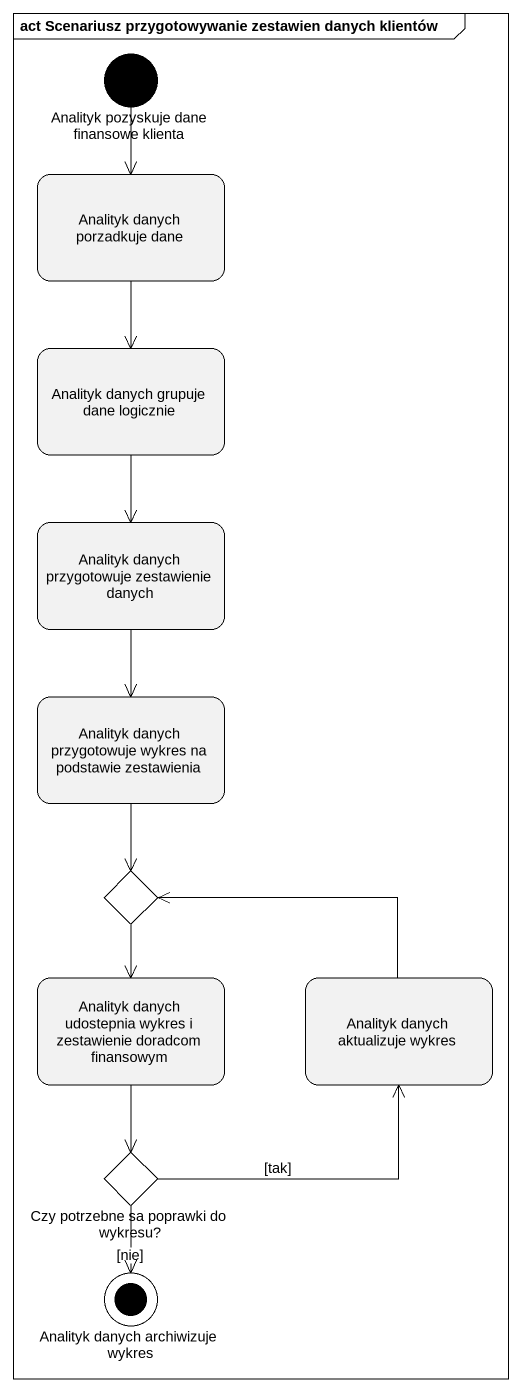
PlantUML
@startuml
mainframe act Scenariusz przygotowywanie zestawien danych klientów
hide empty description
state "Analityk pozyskuje dane finansowe klienta" as Analityk_pozyskuje_dane <<start>>
state "Analityk danych porzadkuje dane" as Analityk_danych_porzadkuje
state "Analityk danych grupuje dane logicznie" as Analityk_danych_grupuje
state "Analityk danych przygotowuje zestawienie danych" as Analityk_danych
state "Analityk danych przygotowuje wykres na podstawie zestawienia" as Analityk_danych_2
state choice1 <<choice>>
state "Analityk danych udostepnia wykres i zestawienie doradcom finansowym" as Analityk_danych_udostepnia
state "Analityk danych aktualizuje wykres" as Analityk_danych_aktualizuje
state "Czy potrzebne sa poprawki do wykresu?" as Czy_potrzebne_sa_poprawki <<choice>>
state "Analityk danych archiwizuje wykres" as Analityk_danych_archiwizuje <<end>>
Analityk_pozyskuje_dane --> Analityk_danych_porzadkuje
Analityk_danych_porzadkuje --> Analityk_danych_grupuje
Analityk_danych_grupuje --> Analityk_danych
Analityk_danych --> Analityk_danych_2
Analityk_danych_2 --> choice1
choice1 --> Analityk_danych_udostepnia
Analityk_danych_udostepnia --> Czy_potrzebne_sa_poprawki
Analityk_danych_aktualizuje -left-> choice1
Czy_potrzebne_sa_poprawki -right-> Analityk_danych_aktualizuje : [tak]
Czy_potrzebne_sa_poprawki --> Analityk_danych_archiwizuje : [nie]
@enduml
